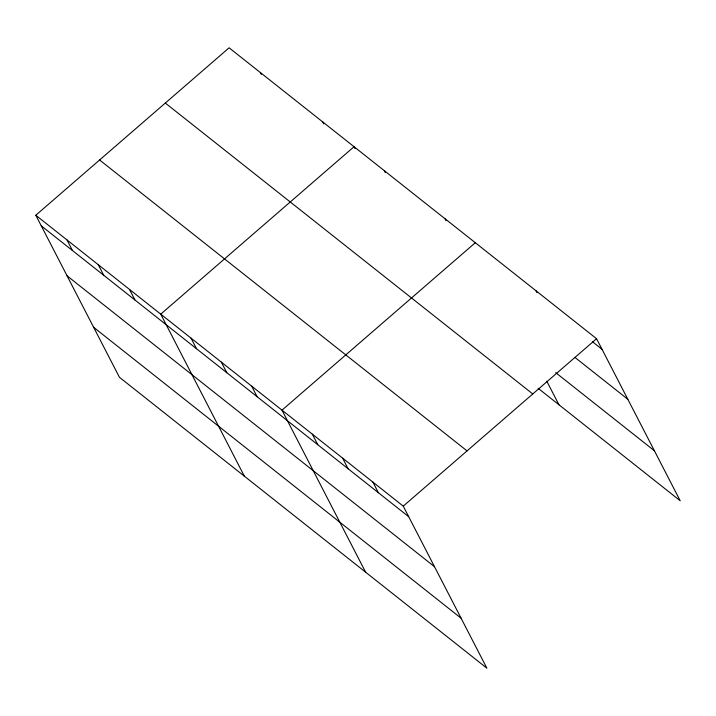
<?xml version="1.0" encoding="UTF-8"?>
<svg xmlns="http://www.w3.org/2000/svg" width="716" height="716" viewBox="0 0 716 716"><rect width="100%" height="100%" fill="white"/><g stroke="black" fill="none" stroke-linecap="round" stroke-linejoin="round"><path stroke-width="1.07" d="M35.8 215.248L403.251 506.14L486.889 668.189L119.438 377.287L35.8 215.248L229.111 47.811L596.562 338.713L680.2 500.752L538.155 388.305M475.308 242.715L281.988 410.152L365.625 572.191M403.251 506.14L596.562 338.713M592.499 341.756L602.031 349.301M574.993 357.454L627.825 399.277M555.661 372.606L654.406 450.776M165.315 103.068L532.767 393.961M99.596 159.99L467.047 450.892M41.268 225.835L408.72 516.728M67.062 275.812L434.514 566.714M93.644 327.31L461.095 618.212M535.935 290.714L536.928 292.638M546.8 381.234L558.945 404.755M444.985 218.711L445.978 220.635M384.358 170.712L385.351 172.637M355.038 148.642L354.044 146.717L160.733 314.154L244.371 476.194M322.809 121.989L323.802 123.913M260.347 72.54L261.34 74.464M372.938 482.145L378.397 492.733M342.624 458.142L348.083 468.738M312.31 434.147L317.77 444.734M251.674 386.148L257.142 396.736M221.36 362.153L226.829 372.741M191.047 338.149L196.515 348.737M129.498 289.425L134.966 300.013M98.271 264.696L103.731 275.284M67.036 239.976L72.495 250.564"/></g></svg>
